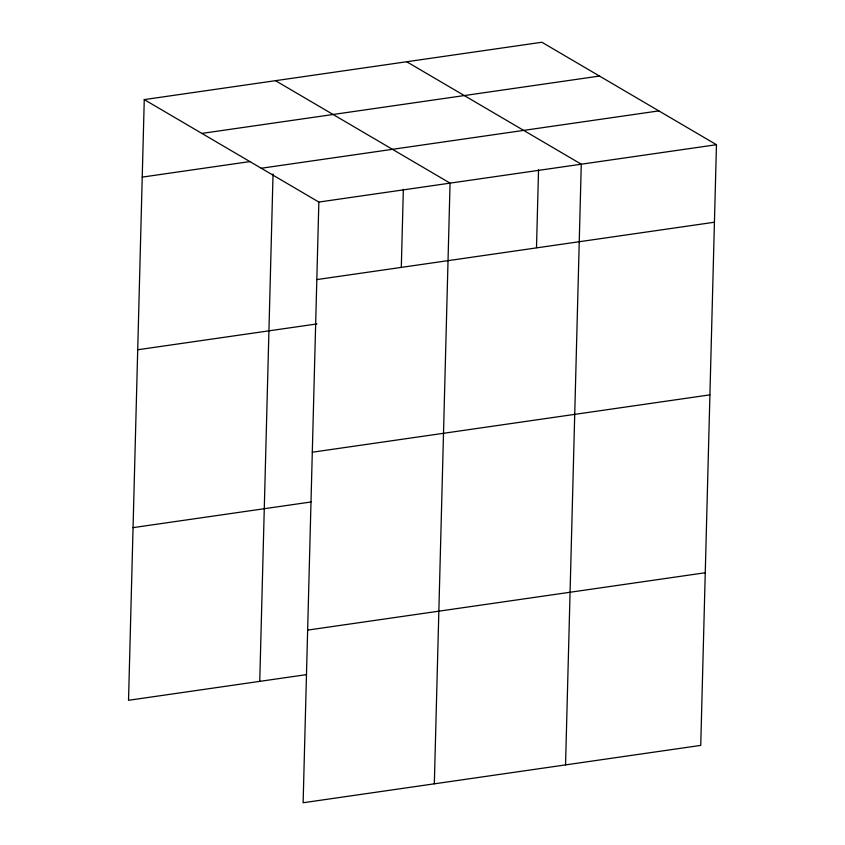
<?xml version="1.0" encoding="UTF-8"?>
<svg xmlns="http://www.w3.org/2000/svg" width="845" height="845" viewBox="0 0 845 845"><rect width="100%" height="100%" fill="white"/><g stroke="black" fill="none" stroke-linecap="round" stroke-linejoin="round"><path stroke-width="1.27" d="M144.263 99.604L318.85 202.061L303.123 802.75L700.737 745.396L716.465 144.706L541.877 42.25L144.263 99.604L128.535 700.294L306.524 674.616M259.753 681.366L273.041 174.007M401.312 267.104L403.35 189.343M434.33 783.822L450.058 183.133L275.481 80.676M536.501 247.606L538.54 169.845M565.548 764.894L581.275 164.205L406.688 61.748M201.881 133.415L599.496 76.061M142.235 177.112L250.067 161.564M261.232 168.25L658.846 110.896M318.85 202.061L716.465 144.706M316.822 279.579L714.437 222.224M137.714 349.767L317.002 323.91M312.301 452.223L709.916 394.868M133.056 527.639L311.044 501.972M307.643 630.106L705.258 572.752"/></g></svg>
